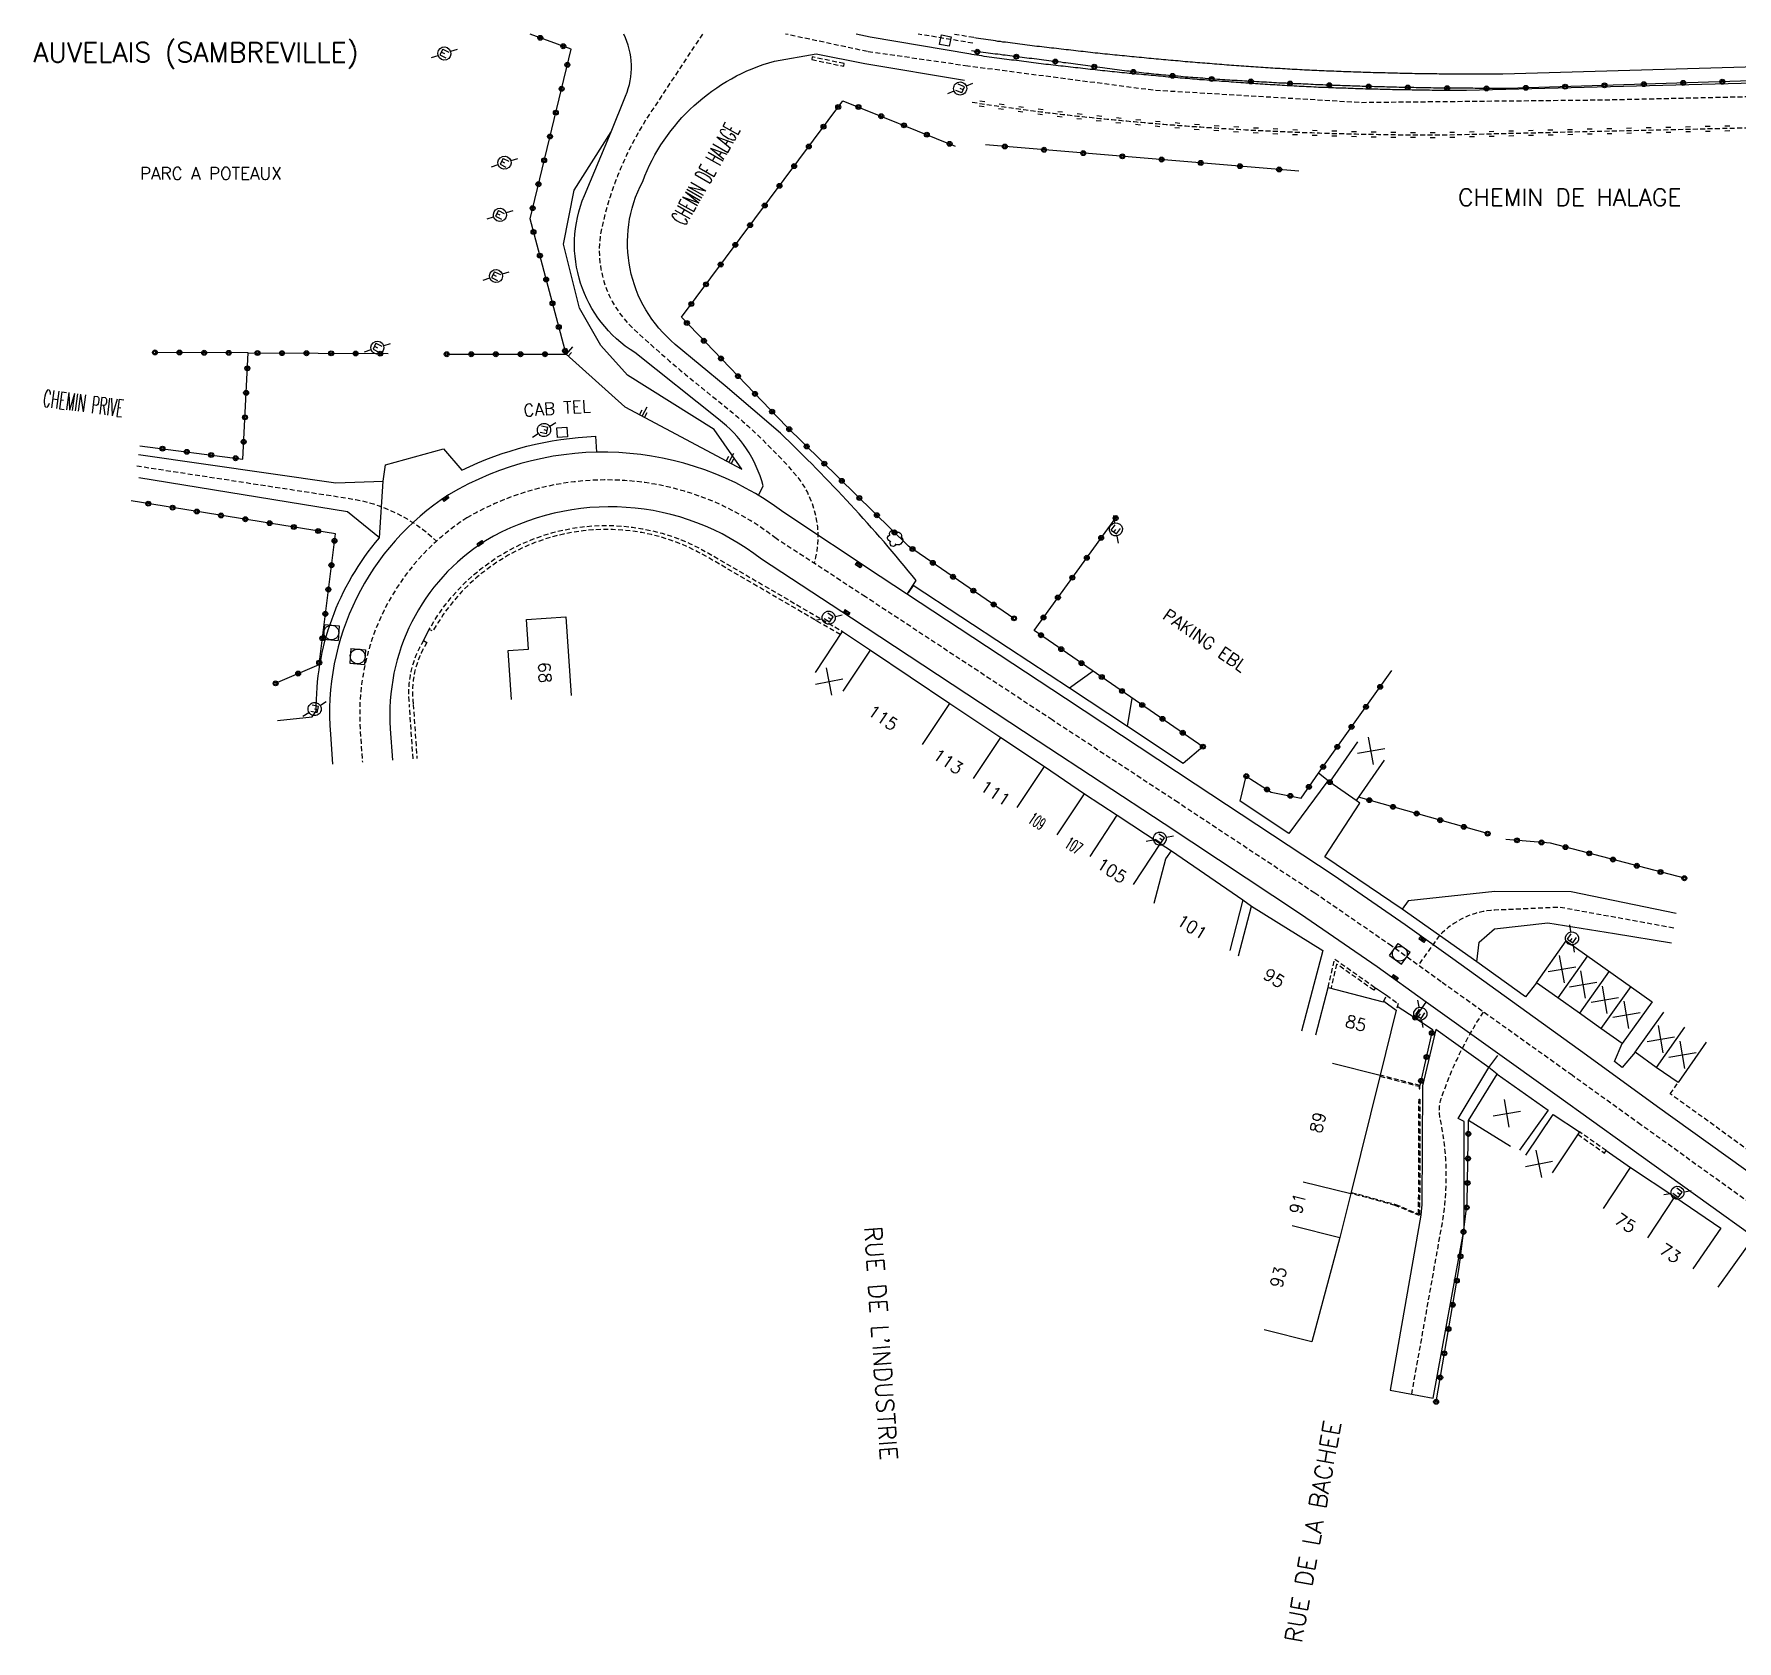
# Model space of a CAD drawing. Header units: millimetres. Extents: x 168000 to 169000, y 125999 to 127001.
# Drawn here: x 168005.5 to 168178.8, y 126836.5 to 127000 of the extents above; entities that cross this region are included whole.
import ezdxf
from ezdxf.enums import TextEntityAlignment as Align

# ---------------------------------------------------------------- set-up
doc = ezdxf.new("R2010")
doc.units = ezdxf.units.MM
doc.linetypes.add('DASHED', pattern=[0.75, 0.5, -0.25])
doc.layers.get('0').update_dxf_attribs({"linetype": 'CONTINUOUS'})
for name, color, linetype in [('W0001', 6, 'DASHED'), ('W0008', 7, 'CONTINUOUS'), ('W0100', 7, 'CONTINUOUS'), ('W0112', 1, 'DASHED'), ('W0211', 2, 'CONTINUOUS'), ('W0220', 5, 'DASHED'), ('W0300', 7, 'CONTINUOUS'), ('W0322', 7, 'CONTINUOUS'), ('W0334', 7, 'CONTINUOUS'), ('W0400', 7, 'CONTINUOUS'), ('W0420', 7, 'CONTINUOUS'), ('W0471', 7, 'CONTINUOUS'), ('W0511', 5, 'CONTINUOUS'), ('W0980', 7, 'CONTINUOUS'), ('W0984', 7, 'CONTINUOUS'), ('W0989', 7, 'CONTINUOUS'), ('W0991', 7, 'CONTINUOUS'), ('W1102', 7, 'CONTINUOUS')]:
    doc.layers.add(name, color=color, linetype=linetype)
doc.styles.get("Standard").update_dxf_attribs({"font": 'romans.shx', "width": 0.85})

# ---------------------------------------------------------------- blocks, each defined once
blk = doc.blocks.new('t991o')
at = {"color": 0, "linetype": 'Continuous'}
for p, q in [((-1, 1), (1, -1)), ((-1, -1), (1, 1))]:
    blk.add_line(p, q, dxfattribs=at)
blk = doc.blocks.new('t322o')
at = {"color": 0, "linetype": 'Continuous'}
for radius in [0.25, 0.15]:
    blk.add_circle((0, 0), radius, dxfattribs=at)
blk = doc.blocks.new('t211o')
at = {"color": 0, "linetype": 'Continuous'}
for p, q in [((-0.29, 0.5), (-0.29, 0)), ((0, 1), (0, 0)), ((0.29, 0.5), (0.29, 0))]:
    blk.add_line(p, q, dxfattribs=at)
blk = doc.blocks.new('T471')
for p, q in [((-0.333334, 0.333334), (-0.333334, -0.333334)), ((-0.333334, 0.333334), (0.333334, 0.333334)), ((-0.333334, 0), (0, 0)), ((0.500001, 0.500001), (1.000002, 1.000002)), ((-0.500001, -0.500001), (-1.000002, -1.000002)), ((-0.333334, -0.333334), (0.333334, -0.333334))]:
    blk.add_line(p, q)
blk.add_ellipse((0, 0), major_axis=(0.471405, 0.471405), ratio=1, start_param=5.4977871438, end_param=11.780972451)
blk = doc.blocks.new('t112o')
at = {"color": 0, "linetype": 'Continuous'}
for p, q in [((-0.5, 0.5), (0.5, 0.5)), ((-0.5, -0.5), (-0.5, 0.5)), ((0.5, 0.5), (0.5, -0.5)), ((0.5, -0.5), (-0.5, -0.5))]:
    blk.add_line(p, q, dxfattribs=at)
blk = doc.blocks.new('T420')
for p, q in [((0.75, 0.75), (-0.75, 0.75)), ((-0.75, 0.75), (-0.75, -0.75)), ((0.75, 0.75), (0.75, -0.75)), ((0.75, -0.75), (-0.75, -0.75))]:
    blk.add_line(p, q)
blk.add_ellipse((0, 0), major_axis=(-0.53, 0.53), ratio=1, start_param=3.926991, end_param=10.210176)
blk = doc.blocks.new('T300')
for p, q in [((-0.8, 0.51), (-0.86, 0.34)), ((-0.86, 0.34), (-0.86, 0.17)), ((-0.86, 0.17), (-0.74, 0.06)), ((-0.69, 0.63), (-0.8, 0.51)), ((-0.8, -0.06), (-0.74, 0.06)), ((-0.74, 0.06), (-0.69, 0.11)), ((-0.57, 0.69), (-0.69, 0.63)), ((-0.46, 0.69), (-0.57, 0.69)), ((-0.29, 0.63), (-0.46, 0.69)), ((-0.29, 0.63), (-0.17, 0.74)), ((-0.23, 0.57), (-0.29, 0.63)), ((-0.17, 0.74), (-0.06, 0.8)), ((-0.06, 0.8), (0.06, 0.8)), ((0.06, 0.8), (0.23, 0.74)), ((0.23, 0.74), (0.34, 0.63)), ((0.34, 0.63), (0.4, 0.51)), ((0.46, 0.46), (0.34, 0.46)), ((0.4, 0.51), (0.4, 0.46)), ((0.57, 0.4), (0.46, 0.46)), ((0.57, 0.4), (0.69, 0.29)), ((0.69, 0.29), (0.74, 0.17)), ((0.74, 0.06), (0.69, -0.17)), ((0.74, 0.17), (0.74, 0.06)), ((-0.8, -0.17), (-0.8, -0.06)), ((-0.8, -0.23), (-0.8, -0.17)), ((-0.74, -0.34), (-0.8, -0.23)), ((-0.69, -0.4), (-0.74, -0.34)), ((-0.51, -0.46), (-0.69, -0.4)), ((-0.4, -0.46), (-0.51, -0.46)), ((-0.4, -0.46), (-0.34, -0.46)), ((-0.34, -0.46), (-0.34, -0.4)), ((-0.34, -0.51), (-0.34, -0.46)), ((-0.29, -0.63), (-0.34, -0.51)), ((-0.17, -0.74), (-0.29, -0.63)), ((-0.06, -0.8), (-0.17, -0.74)), ((0.06, -0.8), (-0.06, -0.8)), ((0.17, -0.74), (0.06, -0.8)), ((0.23, -0.69), (0.17, -0.74)), ((0.29, -0.46), (0.23, -0.46)), ((0.29, -0.63), (0.23, -0.69)), ((0.46, -0.4), (0.29, -0.46)), ((0.34, -0.51), (0.29, -0.63)), ((0.34, -0.51), (0.34, -0.46)), ((0.57, -0.34), (0.46, -0.4)), ((0.63, -0.29), (0.57, -0.34)), ((0.69, -0.17), (0.63, -0.29))]:
    blk.add_line(p, q)
blk = doc.blocks.new('T400')
for p, q in [((-0.15, 0.3), (0.15, 0.3)), ((-0.15, -0.25), (-0.15, 0.3)), ((-0.15, 0.15), (0.15, 0.15)), ((-0.15, 0), (0.15, 0)), ((0.15, 0.3), (0.15, -0.25)), ((-0.15, -0.15), (0.15, -0.15)), ((-0.15, -0.25), (-0.15, -0.3)), ((-0.15, -0.3), (0.15, -0.3)), ((0.15, -0.3), (0.15, -0.25))]:
    blk.add_line(p, q)
blk = doc.blocks.new('t220o')
at = {"color": 0, "linetype": 'Continuous'}
for p, q in [((-0.25, 0.25), (0.25, 0.25)), ((-0.25, -0.25), (0.25, -0.25))]:
    blk.add_line(p, q, dxfattribs=at)

msp = doc.modelspace()

# ---------------------------------------------------------------- linework, layer by layer
at = {"layer": 'W0001', "flags": 128}
for points in [[(168073.55, 127000), (168068.22, 126991.93, 0.092647), (168063.3, 126980.27, 0.26593), (168066.53, 126970.02, 0.019965), (168075.1, 126962.71, -0.045717), (168082.83, 126955.41, -0.256148), (168084.91, 126946.16, -0.72045)], [(168015.99, 126956.07), (168037.63, 126952.76, -0.15323), (168046.49, 126948.42, 0.704654)], [(168172.38, 126909.05), (168160.75, 126911.16), (168154.16, 126910.87, 0.195763), (168148.55, 126908.29), (168146.37, 126905.27)], [(168145.72, 126861.63), (168148.8, 126878.85, 0.097673), (168148.61, 126889.7, -0.135034), (168148.73, 126891.71, -0.064537), (168153.02, 126900.51, -1.48657)]]:
    msp.add_lwpolyline(points, format="xyb", dxfattribs=at)
at = {"layer": 'W0001'}
msp.add_lwpolyline([(168100.55, 126996.74), (168090.33, 126998.22), (168081.99, 127000)], dxfattribs=at)
at = {"layer": 'W0001', "flags": 128}
msp.add_lwpolyline([(168294.6, 127000), (168255.11, 126995.61), (168213.88, 126994.36), (168164.9, 126993.27), (168140.56, 126993.02), (168119.51, 126994.27), (168100.55, 126996.74)], dxfattribs=at)
at = {"layer": 'W0001'}
msp.add_lwpolyline([(168183.18, 126878.9), (168169.02, 126889.04), (168162.04, 126894.07), (168148.7, 126903.59), (168143.68, 126907.22), (168135.85, 126912.61), (168121.94, 126921.81), (168109.14, 126930.22), (168090.13, 126942.75), (168081.05, 126948.68, 0.308249), (168049.59, 126950.78, 0.275811), (168038.74, 126929.04), (168038.95, 126925.92)], format="xyb", dxfattribs=at)
at = {"layer": 'W0008'}
for points in [[(168079.24, 126953.06), (168079.72, 126954.04, 0.171527), (168075.17, 126960.82), (168066.68, 126967.6, -0.369818), (168061.54, 126983.59), (168064.25, 126990.05), (168065.73, 126993.69, 0.215971), (168065.55, 127000)], [(168094.38, 126943.02), (168095.3, 126944.42, 0.031808), (168081.48, 126959.39), (168075.87, 126964.23), (168070.79, 126968.43, -0.354974), (168067.47, 126985.01, -0.238957), (168080.87, 126997.25), (168085.12, 126997.99), (168090.06, 126997), (168100.22, 126995.32)], [(168184.88, 126880.72), (168170.74, 126890.87), (168163.49, 126896.12), (168149.89, 126905.93), (168145.04, 126909.38), (168137.82, 126914.35), (168123.67, 126923.69), (168110.48, 126932.42), (168091.65, 126944.82), (168081.83, 126951.32, 0.304935), (168047.71, 126953.12, 0.27583), (168035.69, 126928.76), (168035.9, 126925.71)], [(168181.67, 126876.8), (168167.51, 126886.95), (168160.53, 126891.97), (168147.2, 126901.5), (168142.19, 126905.11), (168134.41, 126910.47), (168120.52, 126919.65), (168107.72, 126928.07), (168088.72, 126940.59), (168079.55, 126946.58, 0.308984), (168051.46, 126948.44, 0.27534), (168041.79, 126929.33), (168042.01, 126926.13)]]:
    msp.add_lwpolyline(points, format="xyb", dxfattribs=at)
for points in [[(168100.87, 126997.94), (168090.61, 126999.69), (168089.18, 127000)], [(168016.18, 126957.24), (168036.25, 126954.34), (168041.06, 126954.5)], [(168040.69, 126948.74), (168037.44, 126951.4), (168016.22, 126954.84)], [(168172.62, 126910.53), (168161.94, 126912.72), (168154.19, 126912.77), (168145.36, 126911.81), (168144.76, 126910.97)], [(168152.34, 126905.61), (168152.57, 126907.61), (168154.13, 126908.96), (168159.57, 126909.59), (168166.34, 126908.5), (168172.15, 126907.56)]]:
    msp.add_lwpolyline(points, dxfattribs=at)
at = {"layer": 'W0008', "flags": 128}
msp.add_lwpolyline([(168184.56, 126995.12), (168151.3, 126994.25), (168151.05, 126994.25), (168150.8, 126994.25), (168150.55, 126994.25), (168150.3, 126994.25), (168150.05, 126994.25), (168149.8, 126994.25), (168149.54, 126994.26), (168149.29, 126994.26), (168149.04, 126994.26), (168148.79, 126994.26), (168148.54, 126994.26), (168148.29, 126994.27), (168148.04, 126994.27), (168147.79, 126994.27), (168147.54, 126994.28), (168147.29, 126994.28), (168147.03, 126994.28), (168146.78, 126994.29), (168146.53, 126994.29), (168146.28, 126994.29), (168146.03, 126994.3), (168145.78, 126994.3), (168145.53, 126994.31), (168145.28, 126994.31), (168145.03, 126994.31), (168144.78, 126994.32), (168144.52, 126994.32), (168144.27, 126994.33), (168144.02, 126994.33), (168143.77, 126994.34), (168143.52, 126994.35), (168143.27, 126994.35), (168143.02, 126994.36), (168142.77, 126994.36), (168142.52, 126994.37), (168142.27, 126994.38), (168142.02, 126994.38), (168141.76, 126994.39), (168141.51, 126994.4), (168141.26, 126994.4), (168141.01, 126994.41), (168140.76, 126994.42), (168140.51, 126994.43), (168140.26, 126994.43), (168140.01, 126994.44), (168139.76, 126994.45), (168139.51, 126994.46), (168139.26, 126994.47), (168139, 126994.48), (168138.75, 126994.49), (168138.5, 126994.49), (168138.25, 126994.5), (168138, 126994.51), (168137.75, 126994.52), (168137.5, 126994.53), (168137.25, 126994.54), (168137, 126994.55), (168136.75, 126994.56), (168136.5, 126994.57), (168136.25, 126994.58), (168136, 126994.59), (168135.75, 126994.6), (168135.5, 126994.62), (168135.26, 126994.63), (168135.01, 126994.64), (168134.76, 126994.65), (168134.51, 126994.66), (168134.27, 126994.68), (168134.02, 126994.69), (168133.77, 126994.7), (168133.53, 126994.72), (168133.28, 126994.73), (168133.03, 126994.74), (168132.78, 126994.76), (168132.54, 126994.77), (168132.29, 126994.79), (168132.04, 126994.8), (168131.8, 126994.82), (168131.55, 126994.83), (168131.3, 126994.85), (168131.06, 126994.86), (168130.81, 126994.88), (168130.56, 126994.89), (168130.31, 126994.91), (168130.07, 126994.93), (168129.82, 126994.94), (168129.57, 126994.96), (168129.33, 126994.98), (168129.08, 126994.99), (168128.83, 126995.01), (168128.59, 126995.03), (168128.34, 126995.05), (168128.09, 126995.06), (168127.85, 126995.08), (168127.6, 126995.1), (168127.35, 126995.12), (168127.1, 126995.14), (168126.86, 126995.16), (168126.61, 126995.17), (168126.36, 126995.19), (168126.12, 126995.21), (168125.87, 126995.23), (168125.62, 126995.25), (168125.38, 126995.27), (168125.13, 126995.29), (168124.88, 126995.31), (168124.63, 126995.33), (168124.39, 126995.35), (168124.14, 126995.36), (168123.89, 126995.38), (168123.64, 126995.4), (168123.4, 126995.42), (168123.15, 126995.45), (168122.9, 126995.47), (168122.66, 126995.49), (168122.41, 126995.51), (168122.16, 126995.53), (168121.91, 126995.55), (168121.67, 126995.57), (168121.42, 126995.59), (168121.17, 126995.61), (168120.93, 126995.63), (168120.68, 126995.66), (168120.43, 126995.68), (168120.18, 126995.7), (168119.94, 126995.72), (168119.69, 126995.74), (168119.44, 126995.77), (168119.2, 126995.79), (168118.95, 126995.81), (168118.7, 126995.84), (168118.46, 126995.86), (168118.21, 126995.88), (168117.96, 126995.91), (168117.71, 126995.93), (168117.47, 126995.95), (168117.22, 126995.98), (168116.97, 126996), (168116.73, 126996.02), (168116.48, 126996.05), (168116.23, 126996.07), (168115.99, 126996.1), (168115.74, 126996.12), (168115.49, 126996.15), (168115.25, 126996.17), (168115, 126996.2), (168114.75, 126996.22), (168114.51, 126996.25), (168114.26, 126996.27), (168114.01, 126996.3), (168113.76, 126996.33), (168113.51, 126996.35), (168113.26, 126996.38), (168113.01, 126996.41), (168112.76, 126996.43), (168112.51, 126996.46), (168112.26, 126996.49), (168112.01, 126996.52), (168111.76, 126996.55), (168111.51, 126996.57), (168111.26, 126996.6), (168111.01, 126996.63), (168110.75, 126996.66), (168110.5, 126996.69), (168110.25, 126996.72), (168110, 126996.74), (168109.75, 126996.77), (168109.5, 126996.8), (168109.25, 126996.83), (168109, 126996.86), (168108.75, 126996.89), (168108.5, 126996.92), (168108.25, 126996.95), (168108, 126996.98), (168107.75, 126997.01), (168107.5, 126997.04), (168107.25, 126997.08), (168107, 126997.11), (168106.76, 126997.14), (168106.51, 126997.17), (168106.26, 126997.2), (168106.01, 126997.23), (168105.76, 126997.26), (168105.51, 126997.3), (168105.26, 126997.33), (168105.01, 126997.36), (168104.76, 126997.39), (168104.51, 126997.42), (168104.26, 126997.46), (168104.01, 126997.49), (168103.76, 126997.52), (168103.5, 126997.56), (168103.25, 126997.59), (168102.99, 126997.63), (168102.74, 126997.66), (168102.48, 126997.7), (168102.23, 126997.73), (168101.97, 126997.77), (168101.72, 126997.81), (168101.46, 126997.84), (168101.21, 126997.88), (168100.96, 126997.92), (168100.83, 126997.94)], dxfattribs=at)
at = {"layer": 'W0008'}
msp.add_lwpolyline([(168147.91, 126861.23), (168151.06, 126878.46), (168151.07, 126889.36), (168150.44, 126889.69), (168153.56, 126894.87), (168148.16, 126898.73), (168146.8, 126893.01), (168146.75, 126880.93), (168146.65, 126879.85), (168143.52, 126862.03)], close=True, dxfattribs=at)
at = {"layer": 'W0100'}
for points in [[(168054.11, 126932.29), (168053.77, 126937.28), (168055.85, 126937.42), (168055.64, 126940.45), (168059.65, 126940.72), (168060.2, 126932.71)], [(168085.06, 126935.05), (168087.8, 126939.23), (168090.66, 126937.31), (168098.73, 126931.89), (168103.9, 126928.42), (168108.34, 126925.47), (168112.44, 126922.69), (168115.74, 126920.52), (168120.13, 126917.65), (168117.39, 126913.47)], [(168142.93, 126926.14), (168140.08, 126922.04), (168137.39, 126923.9), (168140.24, 126928.01)], [(168119.51, 126911.57), (168120.7, 126916.09), (168121.26, 126916.91), (168128.55, 126911.93), (168127.2, 126906.78)], [(168128.09, 126906.22), (168129.42, 126911.29), (168136.67, 126906.76), (168134.52, 126898.55)], [(168135.95, 126898.18), (168137.22, 126903.01), (168142.82, 126901.54), (168142.88, 126901.6), (168144.15, 126900.7), (168142.51, 126894.1), (168139.54, 126882.03), (168138.4, 126877.57), (168135.57, 126866.97), (168130.72, 126868.17)], [(168175.68, 126897.43), (168172.83, 126893.33), (168170.6, 126894.88), (168168.46, 126896.41), (168171.37, 126900.48)], [(168155.76, 126886.84), (168151.5, 126889.47), (168154.42, 126894.19), (168159.59, 126890.52), (168156.7, 126886.44)], [(168157.34, 126885.95), (168160.12, 126890.1), (168162.78, 126888.32), (168160, 126884.16)], [(168165.22, 126880.53), (168167.99, 126884.7), (168172.5, 126881.7), (168177.16, 126878.51), (168174.33, 126874.38)], [(168176.89, 126872.53), (168179.81, 126876.59), (168186.95, 126871.44), (168184.03, 126867.39)]]:
    msp.add_lwpolyline(points, dxfattribs=at)
msp.add_lwpolyline([(168167.14, 126897.29), (168164.97, 126898.84), (168162.78, 126900.4), (168160.57, 126901.96), (168158.41, 126903.49), (168161.45, 126907.76), (168170.17, 126901.56)], close=True, dxfattribs=at)
at = {"layer": 'W0112'}
for points in [[(168101.06, 126999.07), (168095.5, 127000)], [(168101.16, 126999.64), (168099, 127000)], [(168137.22, 126903.01), (168137.88, 126905.89), (168142.04, 126902.97), (168141.87, 126902.72), (168138.07, 126905.39), (168137.51, 126902.94)], [(168142.88, 126901.6), (168143.15, 126902.21), (168144.33, 126901.38), (168144.15, 126900.7)], [(168142.49, 126893.99), (168146.46, 126892.95), (168146.46, 126892.69), (168146.56, 126892.69), (168146.56, 126893.03), (168142.51, 126894.09)], [(168182.55, 126884.56), (168172.02, 126892.19), (168172.83, 126893.33)], [(168139.57, 126882.16), (168144.08, 126880.94), (168146.42, 126879.95), (168146.46, 126891.63), (168146.56, 126891.63), (168146.52, 126879.8), (168144.04, 126880.84), (168139.54, 126882.06)], [(168162.62, 126888.07), (168165.35, 126886.16), (168165.52, 126886.41), (168162.78, 126888.32)]]:
    msp.add_lwpolyline(points, dxfattribs=at)
msp.add_lwpolyline([(168087.92, 126996.72), (168087.96, 126996.99), (168084.73, 126997.68), (168084.68, 126997.41)], close=True, dxfattribs=at)
at = {"layer": 'W0112', "flags": 128}
msp.add_lwpolyline([(168087.58, 126938.9), (168073.95, 126946.85, 0.420007), (168046.11, 126939.24), (168045.76, 126939.44, -0.420007), (168074.15, 126947.2), (168087.8, 126939.23)], format="xyb", dxfattribs=at)
at = {"layer": 'W0112'}
msp.add_lwpolyline([(168044.11, 126926.27), (168043.73, 126931.76, -0.175781), (168045.18, 126938.3), (168045.52, 126938.09, 0.175781), (168044.12, 126931.81), (168044.5, 126926.3)], format="xyb", dxfattribs=at)
at = {"layer": 'W0211'}
for points in [[(168077.55, 126955.75), (168074.76, 126959.78), (168065.92, 126965.31), (168063.22, 126968.3), (168061.05, 126972.1), (168059.43, 126978.61), (168060.5, 126984.12), (168064.25, 126990.05)], [(168059.67, 126967.43), (168065.67, 126962.09), (168077.55, 126955.75)]]:
    msp.add_lwpolyline(points, dxfattribs=at)
at = {"layer": 'W0220', "flags": 128}
msp.add_lwpolyline([(168101, 126993.06), (168101.25, 126993.03), (168101.5, 126992.99), (168101.75, 126992.95), (168102, 126992.91), (168102.25, 126992.88), (168102.5, 126992.84), (168102.74, 126992.8), (168102.99, 126992.77), (168103.24, 126992.73), (168103.49, 126992.7), (168103.74, 126992.66), (168103.99, 126992.63), (168104.24, 126992.59), (168104.49, 126992.56), (168104.74, 126992.52), (168104.98, 126992.49), (168105.23, 126992.45), (168105.48, 126992.42), (168105.73, 126992.39), (168105.98, 126992.35), (168106.23, 126992.32), (168106.48, 126992.29), (168106.73, 126992.25), (168106.98, 126992.22), (168107.23, 126992.19), (168107.48, 126992.16), (168107.73, 126992.13), (168107.98, 126992.1), (168108.23, 126992.07), (168108.47, 126992.03), (168108.72, 126992), (168108.97, 126991.97), (168109.22, 126991.94), (168109.47, 126991.91), (168109.72, 126991.89), (168109.97, 126991.86), (168110.22, 126991.83), (168110.47, 126991.8), (168110.72, 126991.77), (168110.97, 126991.74), (168111.22, 126991.71), (168111.47, 126991.69), (168111.72, 126991.66), (168111.97, 126991.63), (168112.22, 126991.6), (168112.47, 126991.58), (168112.72, 126991.55), (168112.97, 126991.53), (168113.22, 126991.5), (168113.47, 126991.47), (168113.72, 126991.45), (168113.97, 126991.42), (168114.22, 126991.4), (168114.47, 126991.37), (168114.73, 126991.35), (168114.98, 126991.32), (168115.23, 126991.3), (168115.48, 126991.27), (168115.73, 126991.25), (168115.98, 126991.23), (168116.23, 126991.2), (168116.48, 126991.18), (168116.73, 126991.16), (168116.98, 126991.13), (168117.23, 126991.11), (168117.48, 126991.09), (168117.74, 126991.06), (168117.99, 126991.04), (168118.24, 126991.02), (168118.49, 126991), (168118.74, 126990.98), (168118.99, 126990.95), (168119.24, 126990.93), (168119.49, 126990.91), (168119.74, 126990.89), (168119.99, 126990.87), (168120.25, 126990.85), (168120.5, 126990.83), (168120.75, 126990.81), (168121, 126990.79), (168121.25, 126990.77), (168121.5, 126990.75), (168121.75, 126990.73), (168122, 126990.71), (168122.26, 126990.69), (168122.51, 126990.67), (168122.76, 126990.65), (168123.01, 126990.64), (168123.26, 126990.62), (168123.51, 126990.6), (168123.76, 126990.58), (168124.01, 126990.56), (168124.27, 126990.55), (168124.52, 126990.53), (168124.77, 126990.51), (168125.02, 126990.5), (168125.27, 126990.48), (168125.52, 126990.46), (168125.77, 126990.45), (168126.03, 126990.43), (168126.28, 126990.41), (168126.53, 126990.4), (168126.78, 126990.38), (168127.03, 126990.37), (168127.28, 126990.35), (168127.53, 126990.34), (168127.79, 126990.32), (168128.04, 126990.31), (168128.29, 126990.3), (168128.54, 126990.28), (168128.79, 126990.27), (168129.04, 126990.25), (168129.3, 126990.24), (168129.55, 126990.23), (168129.8, 126990.22), (168130.05, 126990.2), (168130.3, 126990.19), (168130.55, 126990.18), (168130.8, 126990.17), (168131.05, 126990.15), (168131.3, 126990.14), (168131.55, 126990.13), (168131.8, 126990.12), (168132.05, 126990.11), (168132.31, 126990.1), (168132.56, 126990.09), (168132.81, 126990.08), (168133.06, 126990.06), (168133.31, 126990.05), (168133.56, 126990.04), (168133.81, 126990.03), (168134.06, 126990.02), (168134.31, 126990.01), (168134.56, 126990), (168134.81, 126990), (168135.07, 126989.99), (168135.32, 126989.98), (168135.57, 126989.97), (168135.82, 126989.96), (168136.07, 126989.95), (168136.32, 126989.94), (168136.57, 126989.93), (168136.82, 126989.93), (168137.07, 126989.92), (168137.32, 126989.91), (168137.57, 126989.9), (168137.83, 126989.9), (168138.08, 126989.89), (168138.33, 126989.88), (168138.58, 126989.87), (168138.83, 126989.87), (168139.08, 126989.86), (168139.33, 126989.86), (168139.58, 126989.85), (168139.83, 126989.84), (168140.08, 126989.84), (168140.34, 126989.83), (168140.59, 126989.83), (168140.84, 126989.82), (168141.09, 126989.82), (168141.34, 126989.81), (168141.59, 126989.81), (168141.84, 126989.8), (168142.09, 126989.8), (168142.34, 126989.79), (168142.59, 126989.79), (168142.85, 126989.78), (168143.1, 126989.78), (168143.35, 126989.78), (168143.6, 126989.77), (168143.85, 126989.77), (168144.1, 126989.77), (168144.35, 126989.76), (168144.6, 126989.76), (168144.85, 126989.76), (168145.11, 126989.76), (168145.36, 126989.75), (168145.61, 126989.75), (168145.86, 126989.75), (168146.11, 126989.75), (168146.36, 126989.75), (168146.61, 126989.74), (168146.86, 126989.74), (168147.11, 126989.74), (168147.37, 126989.74), (168147.62, 126989.74), (168147.87, 126989.74), (168148.12, 126989.74), (168148.37, 126989.74), (168148.62, 126989.74), (168196.05, 126990.85), (168280.65, 126993.02), (168312.05, 126993.81)], dxfattribs=at)
at = {"layer": 'W0322'}
for points in [[(168047.53, 126967.43), (168059.67, 126967.43), (168056.01, 126981.21), (168060.19, 126998.46), (168056.02, 127000)], [(168105.25, 126940.56), (168094.51, 126947.9), (168082.1, 126960.07), (168071.41, 126971.19), (168087.84, 126993.22), (168099.27, 126988.6)], [(168016.32, 126958.11), (168026.79, 126956.76), (168027.33, 126967.56), (168041.57, 126967.49)], [(168027.33, 126967.56), (168017.85, 126967.61)], [(168030.12, 126933.95), (168034.54, 126935.86), (168036.2, 126949.17), (168015.41, 126952.5)], [(168124.47, 126927.5), (168107.29, 126939.33), (168115.77, 126951.01)], [(168128.89, 126924.51), (168131.41, 126922.89), (168134.48, 126922.28), (168136.24, 126924.82), (168143.71, 126935.27)], [(168137.39, 126923.9), (168136.24, 126924.82)], [(168153.44, 126918.66), (168140.31, 126922.37)], [(168173.46, 126914.12), (168159.84, 126917.68), (168155.28, 126918.07)], [(168146.08, 126899.93), (168147.85, 126898.74), (168146.56, 126893.03)], [(168148.2, 126860.86), (168150.54, 126874.52), (168151.37, 126881.09), (168151.5, 126889.47)]]:
    msp.add_lwpolyline(points, dxfattribs=at)
at = {"layer": 'W0322', "flags": 128}
for points in [[(168184.56, 126995.38), (168155.43, 126994.47), (168155.18, 126994.47), (168154.93, 126994.47), (168154.68, 126994.47), (168154.43, 126994.47), (168154.18, 126994.47), (168153.93, 126994.47), (168153.68, 126994.47), (168153.43, 126994.47), (168153.18, 126994.47), (168152.93, 126994.47), (168152.68, 126994.47), (168152.43, 126994.47), (168152.18, 126994.47), (168151.93, 126994.48), (168151.68, 126994.48), (168151.43, 126994.48), (168151.18, 126994.48), (168150.93, 126994.48), (168150.68, 126994.48), (168150.43, 126994.49), (168150.18, 126994.49), (168149.93, 126994.49), (168149.68, 126994.49), (168149.43, 126994.5), (168149.18, 126994.5), (168148.93, 126994.5), (168148.68, 126994.5), (168148.43, 126994.51), (168148.18, 126994.51), (168147.93, 126994.51), (168147.68, 126994.52), (168147.43, 126994.52), (168147.18, 126994.53), (168146.93, 126994.53), (168146.68, 126994.53), (168146.43, 126994.54), (168146.18, 126994.54), (168145.93, 126994.55), (168145.68, 126994.55), (168145.43, 126994.56), (168145.18, 126994.56), (168144.93, 126994.57), (168144.68, 126994.57), (168144.43, 126994.58), (168144.18, 126994.59), (168143.94, 126994.59), (168143.69, 126994.6), (168143.44, 126994.6), (168143.19, 126994.61), (168142.94, 126994.62), (168142.69, 126994.62), (168142.44, 126994.63), (168142.19, 126994.64), (168141.94, 126994.64), (168141.69, 126994.65), (168141.44, 126994.66), (168141.19, 126994.66), (168140.94, 126994.67), (168140.69, 126994.68), (168140.44, 126994.69), (168140.19, 126994.7), (168139.94, 126994.7), (168139.69, 126994.71), (168139.44, 126994.72), (168139.19, 126994.73), (168138.94, 126994.74), (168138.69, 126994.75), (168138.44, 126994.76), (168138.19, 126994.76), (168137.94, 126994.77), (168137.69, 126994.78), (168137.44, 126994.79), (168137.19, 126994.8), (168136.94, 126994.81), (168136.69, 126994.82), (168136.44, 126994.83), (168136.19, 126994.84), (168135.94, 126994.85), (168135.69, 126994.86), (168135.44, 126994.87), (168135.19, 126994.89), (168134.94, 126994.9), (168134.69, 126994.91), (168134.44, 126994.92), (168134.2, 126994.93), (168133.95, 126994.94), (168133.7, 126994.95), (168133.45, 126994.96), (168133.2, 126994.98), (168132.95, 126994.99), (168132.7, 126995), (168132.45, 126995.01), (168132.2, 126995.02), (168131.95, 126995.04), (168131.7, 126995.05), (168131.45, 126995.06), (168131.2, 126995.08), (168130.95, 126995.09), (168130.7, 126995.1), (168130.45, 126995.12), (168130.2, 126995.13), (168129.95, 126995.14), (168129.7, 126995.16), (168129.45, 126995.17), (168129.2, 126995.19), (168128.95, 126995.2), (168128.7, 126995.21), (168128.45, 126995.23), (168128.2, 126995.24), (168127.95, 126995.26), (168127.7, 126995.28), (168127.45, 126995.29), (168127.2, 126995.31), (168126.95, 126995.32), (168126.7, 126995.34), (168126.45, 126995.36), (168126.2, 126995.37), (168125.95, 126995.39), (168125.7, 126995.41), (168125.45, 126995.43), (168125.2, 126995.44), (168124.95, 126995.46), (168124.7, 126995.48), (168124.46, 126995.5), (168124.21, 126995.52), (168123.96, 126995.54), (168123.71, 126995.55), (168123.46, 126995.57), (168123.21, 126995.59), (168122.96, 126995.61), (168122.71, 126995.63), (168122.46, 126995.65), (168122.21, 126995.68), (168121.96, 126995.7), (168121.71, 126995.72), (168121.46, 126995.74), (168121.21, 126995.76), (168120.96, 126995.78), (168120.71, 126995.81), (168120.47, 126995.83), (168120.22, 126995.85), (168119.97, 126995.88), (168119.72, 126995.9), (168119.47, 126995.92), (168119.22, 126995.95), (168118.97, 126995.98), (168118.72, 126996), (168118.47, 126996.03), (168118.22, 126996.06), (168117.97, 126996.09), (168117.73, 126996.12), (168117.48, 126996.15), (168117.23, 126996.18), (168116.98, 126996.21), (168116.73, 126996.24), (168116.48, 126996.27), (168116.23, 126996.3), (168115.98, 126996.34), (168115.74, 126996.37), (168115.49, 126996.4), (168115.24, 126996.43), (168114.99, 126996.47), (168114.74, 126996.5), (168114.49, 126996.53), (168114.25, 126996.57), (168114, 126996.6), (168113.75, 126996.64), (168113.5, 126996.67), (168113.25, 126996.7), (168113.01, 126996.74), (168112.76, 126996.77), (168112.51, 126996.8), (168112.26, 126996.84), (168112.01, 126996.87), (168111.76, 126996.9), (168111.52, 126996.94), (168111.27, 126996.97), (168111.02, 126997), (168110.77, 126997.03), (168110.52, 126997.06), (168110.28, 126997.09), (168110.03, 126997.13), (168109.78, 126997.16), (168109.53, 126997.19), (168109.29, 126997.22), (168109.04, 126997.25), (168108.79, 126997.28), (168108.55, 126997.31), (168108.3, 126997.34), (168108.05, 126997.37), (168107.8, 126997.41), (168107.56, 126997.44), (168107.31, 126997.47), (168107.06, 126997.5), (168106.81, 126997.53), (168106.57, 126997.56), (168106.32, 126997.59), (168106.07, 126997.62), (168105.83, 126997.66), (168105.58, 126997.69), (168105.33, 126997.72), (168105.08, 126997.75), (168104.84, 126997.78), (168104.59, 126997.81), (168104.34, 126997.84), (168104.1, 126997.87), (168103.85, 126997.91), (168103.6, 126997.94), (168103.35, 126997.97), (168103.11, 126998), (168102.86, 126998.03), (168102.61, 126998.06), (168102.37, 126998.09), (168102.12, 126998.12), (168101.87, 126998.16), (168101.62, 126998.19), (168101.38, 126998.22), (168101.13, 126998.25), (168100.91, 126998.28)], [(168134.22, 126986.06), (168102.34, 126988.72)]]:
    msp.add_lwpolyline(points, dxfattribs=at)
at = {"layer": 'W0334'}
msp.add_lwpolyline([(168030.3, 126930.18), (168033.84, 126930.53), (168034.26, 126931.1, -0.182936), (168040.69, 126948.74), (168041.06, 126954.5), (168041.3, 126956.18), (168047.22, 126957.79), (168049.08, 126955.64, -0.102933), (168062.66, 126959.08), (168062.77, 126957.46)], format="xyb", dxfattribs=at)
for points in [[(168124.47, 126927.5), (168122.47, 126925.8), (168116.8, 126929.55), (168110.89, 126933.44), (168104.69, 126937.53), (168094.99, 126943.91), (168094.47, 126943.15)], [(168045.18, 126938.3), (168045.76, 126939.44)], [(168113.31, 126935.18), (168110.89, 126933.44)], [(168116.8, 126929.55), (168117.29, 126932.45)], [(168137.08, 126923.89), (168133.21, 126918.68), (168128.26, 126921.96), (168128.89, 126924.51)], [(168158.41, 126903.49), (168157.3, 126902.04), (168152.34, 126905.61), (168144.76, 126910.97), (168136.87, 126916.28), (168140.43, 126921.75), (168140.08, 126922.04)], [(168120.13, 126917.65), (168121.26, 126916.91)], [(168128.55, 126911.93), (168129.42, 126911.29)], [(168142.04, 126902.97), (168143.15, 126902.21)], [(168144.25, 126901.1), (168146.08, 126899.93), (168147.19, 126901.51)], [(168154.42, 126894.19), (168153.56, 126894.87), (168154.47, 126896.08)], [(168168.46, 126896.41), (168167.12, 126894.87), (168166.34, 126895.49), (168167.14, 126897.29)], [(168165.52, 126886.41), (168167.99, 126884.7)]]:
    msp.add_lwpolyline(points, dxfattribs=at)
at = {"layer": 'W0511', "flags": 128}
msp.add_lwpolyline([(168184.36, 126996.77), (168155, 126995.91), (168154.75, 126995.91), (168154.5, 126995.91), (168154.25, 126995.91), (168154, 126995.91), (168153.75, 126995.91), (168153.5, 126995.91), (168153.25, 126995.91), (168153, 126995.91), (168152.75, 126995.91), (168152.5, 126995.91), (168152.25, 126995.91), (168152, 126995.91), (168151.75, 126995.91), (168151.5, 126995.91), (168151.26, 126995.91), (168151.01, 126995.91), (168150.76, 126995.91), (168150.51, 126995.92), (168150.26, 126995.92), (168150.01, 126995.92), (168149.76, 126995.92), (168149.51, 126995.92), (168149.26, 126995.93), (168149.01, 126995.93), (168148.76, 126995.93), (168148.51, 126995.93), (168148.26, 126995.94), (168148.01, 126995.94), (168147.76, 126995.94), (168147.52, 126995.95), (168147.27, 126995.95), (168147.02, 126995.96), (168146.77, 126995.96), (168146.52, 126995.96), (168146.27, 126995.97), (168146.02, 126995.97), (168145.77, 126995.98), (168145.52, 126995.98), (168145.27, 126995.99), (168145.02, 126995.99), (168144.77, 126996), (168144.52, 126996), (168144.28, 126996.01), (168144.03, 126996.01), (168143.78, 126996.02), (168143.53, 126996.03), (168143.28, 126996.03), (168143.03, 126996.04), (168142.78, 126996.05), (168142.53, 126996.05), (168142.28, 126996.06), (168142.03, 126996.07), (168141.78, 126996.07), (168141.53, 126996.08), (168141.28, 126996.09), (168141.04, 126996.1), (168140.79, 126996.1), (168140.54, 126996.11), (168140.29, 126996.12), (168140.04, 126996.13), (168139.79, 126996.14), (168139.54, 126996.15), (168139.29, 126996.16), (168139.04, 126996.16), (168138.79, 126996.17), (168138.54, 126996.18), (168138.29, 126996.19), (168138.05, 126996.2), (168137.8, 126996.21), (168137.55, 126996.22), (168137.3, 126996.23), (168137.05, 126996.24), (168136.8, 126996.25), (168136.55, 126996.26), (168136.3, 126996.27), (168136.05, 126996.29), (168135.8, 126996.3), (168135.56, 126996.31), (168135.31, 126996.32), (168135.06, 126996.33), (168134.81, 126996.34), (168134.56, 126996.36), (168134.32, 126996.37), (168134.07, 126996.38), (168133.82, 126996.39), (168133.57, 126996.41), (168133.32, 126996.42), (168133.08, 126996.44), (168132.83, 126996.45), (168132.58, 126996.46), (168132.33, 126996.48), (168132.09, 126996.49), (168131.84, 126996.51), (168131.59, 126996.52), (168131.34, 126996.54), (168131.1, 126996.55), (168130.85, 126996.57), (168130.6, 126996.59), (168130.35, 126996.6), (168130.11, 126996.62), (168129.86, 126996.64), (168129.61, 126996.65), (168129.36, 126996.67), (168129.12, 126996.69), (168128.87, 126996.7), (168128.62, 126996.72), (168128.37, 126996.74), (168128.13, 126996.76), (168127.88, 126996.78), (168127.63, 126996.79), (168127.38, 126996.81), (168127.14, 126996.83), (168126.89, 126996.85), (168126.64, 126996.87), (168126.39, 126996.89), (168126.15, 126996.91), (168125.9, 126996.93), (168125.65, 126996.95), (168125.4, 126996.97), (168125.16, 126996.99), (168124.91, 126997.01), (168124.66, 126997.03), (168124.42, 126997.05), (168124.17, 126997.07), (168123.92, 126997.09), (168123.67, 126997.11), (168123.43, 126997.13), (168123.18, 126997.15), (168122.93, 126997.17), (168122.68, 126997.19), (168122.44, 126997.21), (168122.19, 126997.23), (168121.94, 126997.26), (168121.7, 126997.28), (168121.45, 126997.3), (168121.2, 126997.32), (168120.95, 126997.34), (168120.71, 126997.37), (168120.46, 126997.39), (168120.21, 126997.41), (168119.96, 126997.43), (168119.71, 126997.46), (168119.47, 126997.48), (168119.22, 126997.5), (168118.97, 126997.52), (168118.72, 126997.55), (168118.48, 126997.57), (168118.23, 126997.6), (168117.98, 126997.62), (168117.73, 126997.64), (168117.48, 126997.67), (168117.24, 126997.69), (168116.99, 126997.72), (168116.74, 126997.74), (168116.49, 126997.77), (168116.25, 126997.79), (168116, 126997.82), (168115.75, 126997.84), (168115.5, 126997.87), (168115.26, 126997.89), (168115.01, 126997.92), (168114.76, 126997.94), (168114.51, 126997.97), (168114.27, 126998), (168114.02, 126998.02), (168113.77, 126998.05), (168113.52, 126998.07), (168113.28, 126998.1), (168113.03, 126998.13), (168112.78, 126998.15), (168112.53, 126998.18), (168112.29, 126998.21), (168112.04, 126998.24), (168111.79, 126998.26), (168111.54, 126998.29), (168111.3, 126998.32), (168111.05, 126998.35), (168110.8, 126998.38), (168110.56, 126998.4), (168110.31, 126998.43), (168110.06, 126998.46), (168109.81, 126998.49), (168109.57, 126998.52), (168109.32, 126998.55), (168109.07, 126998.58), (168108.83, 126998.61), (168108.58, 126998.64), (168108.33, 126998.67), (168108.08, 126998.69), (168107.84, 126998.72), (168107.59, 126998.75), (168107.34, 126998.78), (168107.1, 126998.81), (168106.85, 126998.84), (168106.6, 126998.88), (168106.35, 126998.91), (168106.11, 126998.94), (168105.86, 126998.97), (168105.61, 126999), (168105.36, 126999.03), (168105.11, 126999.06), (168104.86, 126999.1), (168104.62, 126999.13), (168104.37, 126999.16), (168104.12, 126999.19), (168103.87, 126999.23), (168103.62, 126999.26), (168103.38, 126999.3), (168103.13, 126999.33), (168102.88, 126999.37), (168102.63, 126999.4), (168102.38, 126999.44), (168102.14, 126999.47), (168101.89, 126999.51), (168101.64, 126999.55), (168101.39, 126999.58), (168101.22, 126999.61)], dxfattribs=at)
at = {"layer": 'W1102'}
for p, q in [((168087.87, 126933.16), (168090.66, 126937.31)), ((168095.94, 126927.74), (168098.73, 126931.89)), ((168101.12, 126924.26), (168103.9, 126928.42)), ((168105.57, 126921.3), (168108.34, 126925.47)), ((168109.63, 126918.55), (168112.44, 126922.69)), ((168113, 126916.34), (168115.74, 126920.52)), ((168163.6, 126906.23), (168160.57, 126901.96)), ((168165.8, 126904.67), (168162.78, 126900.4)), ((168168.02, 126903.09), (168164.97, 126898.84)), ((168173.46, 126898.98), (168170.6, 126894.88)), ((168137.66, 126895.31), (168142.51, 126894.1)), ((168134.68, 126883.24), (168139.54, 126882.03)), ((168169.73, 126877.53), (168172.5, 126881.7)), ((168133.55, 126878.78), (168138.4, 126877.57))]:
    msp.add_line(p, q, dxfattribs=at)

# ---------------------------------------------------------------- block references
at = {"layer": 'W0112'}
for p, rotation in [((168098.27, 126999.34), 78.74985853025228), ((168059.28, 126959.48), 273.9009618726306)]:
    msp.add_blockref('t112o', p, dxfattribs=dict(at, rotation=rotation))
at = {"layer": 'W0211'}
for p, rotation in [((168059.67, 126967.43), 318.3862223444776), ((168067.41, 126961.16), 331.8969938904146), ((168076.23, 126956.45), 331.8969938904146)]:
    msp.add_blockref('t211o', p, dxfattribs=dict(at, rotation=rotation))
at = {"layer": 'W0220'}
for p, rotation in [((168101.99, 126992.92), 351.4891124241037), ((168103.97, 126992.63), 351.9503585842783), ((168105.95, 126992.36), 352.4117019338212), ((168107.94, 126992.1), 352.8730826814537), ((168109.92, 126991.86), 353.3344409911369), ((168111.91, 126991.64), 353.7957170508781), ((168113.9, 126991.43), 354.2171500664305), ((168115.89, 126991.23), 354.5561964374905), ((168117.88, 126991.05), 354.9028957221827), ((168119.87, 126990.88), 355.2572263613798), ((168121.87, 126990.72), 355.6191634216742), ((168123.86, 126990.57), 355.9886784433196), ((168125.86, 126990.44), 356.3657392361595), ((168127.85, 126990.32), 356.750309742369), ((168129.85, 126990.21), 357.1159775975006), ((168131.85, 126990.12), 357.4262527553696), ((168133.85, 126990.03), 357.7365916451937), ((168135.85, 126989.96), 358.0469760805265), ((168137.84, 126989.9), 358.3573878438934), ((168139.84, 126989.84), 358.6678087217648), ((168141.84, 126989.8), 358.9782204851206), ((168143.84, 126989.77), 359.249808979781), ((168145.84, 126989.75), 359.5601545581553), ((168147.84, 126989.74), 359.8704386771279), ((168149.84, 126989.77), 1.342128704612336), ((168151.84, 126989.82), 1.342128704612336), ((168153.84, 126989.86), 1.342128704612336), ((168155.84, 126989.91), 1.342128704612336), ((168157.84, 126989.96), 1.342128704612336), ((168159.84, 126990), 1.342128704612336), ((168161.84, 126990.05), 1.342128704612336), ((168163.84, 126990.1), 1.342128704612336), ((168165.84, 126990.14), 1.342128704612336), ((168167.84, 126990.19), 1.342128704612336), ((168169.84, 126990.24), 1.342128704612336), ((168171.84, 126990.28), 1.342128704612336), ((168173.84, 126990.33), 1.342128704612336), ((168175.84, 126990.38), 1.342128704612336), ((168177.83, 126990.42), 1.342128704612336)]:
    msp.add_blockref('t220o', p, dxfattribs=dict(at, rotation=rotation))
at = {"layer": 'W0300', "rotation": 330.1317883087916}
msp.add_blockref('T300', (168093.2, 126948.61), dxfattribs=at)
at = {"layer": 'W0322'}
for p, rotation in [((168057.05, 126999.62), 159.8112950253768), ((168059.39, 126998.76), 159.8112950253768), ((168101.52, 126998.2), 172.7818413056531), ((168105.49, 126997.7), 172.7969511687822), ((168059.81, 126996.86), 76.37761765343122), ((168109.46, 126997.2), 172.8120610287207), ((168113.42, 126996.68), 172.2605316032746), ((168117.39, 126996.16), 173.0308345432749), ((168059.22, 126994.43), 76.37761765343122), ((168121.37, 126995.75), 174.9692369335931), ((168125.36, 126995.43), 175.9284695699167), ((168129.35, 126995.18), 176.7076214317982), ((168133.34, 126994.97), 177.3063706300956), ((168137.34, 126994.8), 177.7732101390058), ((168141.34, 126994.66), 178.2992104995881), ((168145.33, 126994.56), 178.825310645221), ((168149.33, 126994.5), 179.3514218771948), ((168153.33, 126994.47), 179.877455495312), ((168157.33, 126994.53), 181.7790734429328), ((168161.33, 126994.65), 181.7790734429328), ((168165.33, 126994.78), 181.7790734429328), ((168169.33, 126994.9), 181.7790734429328), ((168173.33, 126995.03), 181.7790734429328), ((168177.32, 126995.15), 181.7790734429328), ((168087.37, 126992.58), 53.2744797424819), ((168089.42, 126992.58), 338.0216480633538), ((168058.63, 126992), 76.37761765343122), ((168085.87, 126990.58), 53.2744797424819), ((168091.74, 126991.64), 338.0216480633538), ((168094.06, 126990.71), 338.0216480633538), ((168058.04, 126989.57), 76.37761765343122), ((168096.38, 126989.77), 338.0216480633538), ((168084.38, 126988.57), 53.2744797424819), ((168098.7, 126988.83), 338.0216480633538), ((168104.32, 126988.56), 175.2309383399578), ((168108.31, 126988.23), 175.2309383399578), ((168112.3, 126987.89), 175.2309383399578), ((168116.28, 126987.56), 175.2309383399578), ((168120.27, 126987.23), 175.2309383399578), ((168057.45, 126987.15), 76.37761765343122), ((168082.88, 126986.57), 53.2744797424819), ((168124.25, 126986.89), 175.2309383399578), ((168128.24, 126986.56), 175.2309383399578), ((168132.23, 126986.23), 175.2309383399578), ((168056.86, 126984.72), 76.37761765343122), ((168081.39, 126984.56), 53.2744797424819), ((168056.27, 126982.29), 76.37761765343122), ((168079.89, 126982.56), 53.2744797424819), ((168078.4, 126980.56), 53.2744797424819), ((168056.37, 126979.86), 104.8483578219658), ((168076.9, 126978.55), 53.2744797424819), ((168057.01, 126977.45), 104.8483578219658), ((168057.65, 126975.03), 104.8483578219658), ((168075.41, 126976.55), 53.2744797424819), ((168073.91, 126974.54), 53.2744797424819), ((168058.29, 126972.61), 104.8483578219658), ((168072.42, 126972.54), 53.2744797424819), ((168058.93, 126970.2), 104.8483578219658), ((168071.97, 126970.6), 133.8791535265329), ((168073.7, 126968.8), 133.8791535265329), ((168020.35, 126967.6), 179.6991741898047), ((168022.85, 126967.58), 179.6991741898047), ((168025.35, 126967.57), 179.6991741898047), ((168028.27, 126967.56), 359.6991741897689), ((168030.77, 126967.54), 359.6991741897689), ((168033.27, 126967.53), 359.6991741897689), ((168035.77, 126967.52), 359.6991741897689), ((168038.27, 126967.5), 359.6991741897689), ((168040.77, 126967.49), 359.6991741897689), ((168047.53, 126967.43), 359.9783261008363), ((168050.03, 126967.43), 359.9783261008363), ((168052.53, 126967.43), 359.9783261008363), ((168055.03, 126967.43), 359.9783261008363), ((168057.53, 126967.43), 359.9783261008363), ((168059.57, 126967.78), 104.8483578219658), ((168075.44, 126967), 133.8791535265329), ((168027.25, 126966), 87.13542152317324), ((168077.17, 126965.2), 133.8791535265329), ((168027.12, 126963.5), 87.13542152317324), ((168078.9, 126963.39), 133.8791535265329), ((168080.64, 126961.59), 133.8791535265329), ((168027, 126961.01), 87.13542152317324), ((168082.38, 126959.8), 135.5628304931527), ((168018.61, 126957.82), 352.6355297715183), ((168026.87, 126958.51), 87.13542152317324), ((168084.16, 126958.05), 135.5628304931527), ((168021.09, 126957.5), 352.6355297715183), ((168023.57, 126957.18), 352.6355297715183), ((168026.05, 126956.85), 352.6355297715183), ((168085.95, 126956.3), 135.5628304931527), ((168087.73, 126954.55), 135.5628304931527), ((168089.52, 126952.8), 135.5628304931527), ((168017.17, 126952.22), 170.8873588706699), ((168019.64, 126951.82), 170.8873588706699), ((168022.1, 126951.43), 170.8873588706699), ((168024.57, 126951.03), 170.8873588706699), ((168091.3, 126951.05), 135.5628304931527), ((168115.59, 126950.76), 54.00593870049848), ((168027.04, 126950.64), 170.8873588706699), ((168029.51, 126950.24), 170.8873588706699), ((168031.98, 126949.85), 170.8873588706699), ((168034.45, 126949.45), 170.8873588706699), ((168093.09, 126949.3), 135.5628304931527), ((168036.11, 126948.45), 82.85942683592843), ((168094.93, 126947.61), 145.6288037088444), ((168114.12, 126948.74), 54.00593870049848), ((168035.8, 126945.97), 82.85942683592843), ((168096.99, 126946.2), 145.6288037088444), ((168112.66, 126946.72), 54.00593870049848), ((168099.05, 126944.79), 145.6288037088444), ((168111.19, 126944.7), 54.00593870049848), ((168035.49, 126943.49), 82.85942683592843), ((168101.12, 126943.38), 145.6288037088444), ((168109.72, 126942.67), 54.00593870049848), ((168035.18, 126941.01), 82.85942683592843), ((168103.18, 126941.97), 145.6288037088444), ((168105.25, 126940.56), 145.6288037088444), ((168108.25, 126940.65), 54.00593870049848), ((168108, 126938.84), 145.4805350767177), ((168034.87, 126938.53), 82.85942683592843), ((168110.06, 126937.42), 145.4805350767177), ((168034.56, 126936.05), 82.85942683592843), ((168112.12, 126936), 145.4805350767177), ((168030.12, 126933.95), 23.45452777153603), ((168032.42, 126934.94), 23.45452777153603), ((168114.18, 126934.59), 145.4805350767177), ((168142.51, 126933.59), 54.45500520895421), ((168116.24, 126933.17), 145.4805350767177), ((168118.3, 126931.75), 145.4805350767177), ((168120.36, 126930.34), 145.4805350767177), ((168141.06, 126931.56), 54.45500520895421), ((168122.42, 126928.92), 145.4805350767177), ((168139.6, 126929.52), 54.45500520895421), ((168124.47, 126927.5), 145.4805350767177), ((168138.15, 126927.49), 54.45500520895421), ((168136.7, 126925.46), 54.45500520895421), ((168128.89, 126924.51), 327.1879605048735), ((168130.99, 126923.15), 327.1879605048735), ((168135.26, 126923.41), 55.2590895747208), ((168137.39, 126923.9), 141.3153133317264), ((168133.37, 126922.5), 348.8695177835399), ((168141.41, 126922.06), 164.1922643227053), ((168143.81, 126921.38), 164.1922643227053), ((168146.22, 126920.7), 164.1922643227053), ((168148.62, 126920.02), 164.1922643227053), ((168151.03, 126919.34), 164.1922643227053), ((168153.44, 126918.66), 164.1922643227053), ((168156.43, 126917.97), 175.0353154417372), ((168158.92, 126917.76), 175.0353154417372), ((168161.37, 126917.28), 165.384733122494), ((168163.79, 126916.65), 165.384733122494), ((168166.2, 126916.02), 165.384733122494), ((168168.62, 126915.39), 165.384733122494), ((168171.04, 126914.75), 165.384733122494), ((168173.46, 126914.12), 165.384733122494), ((168146.08, 126899.93), 326.1252568211568), ((168147.77, 126898.38), 257.2050453421836), ((168147.22, 126895.94), 257.2050453421836), ((168146.67, 126893.5), 257.2050453421836), ((168151.48, 126888.11), 89.07292628128893), ((168151.44, 126885.61), 89.07292628128893), ((168151.4, 126883.11), 89.07292628128893), ((168151.31, 126880.62), 82.82685778896337), ((168150.99, 126878.14), 82.82685778896337), ((168150.68, 126875.65), 82.82685778896337), ((168150.31, 126873.18), 80.26239551530591), ((168149.89, 126870.72), 80.26239551530591), ((168149.46, 126868.26), 80.26239551530591), ((168149.04, 126865.79), 80.26239551530591), ((168148.62, 126863.33), 80.26239551530591), ((168148.2, 126860.86), 80.26239551530591)]:
    msp.add_blockref('t322o', p, dxfattribs=dict(at, rotation=rotation))
msp.add_blockref('t322o', (168017.85, 126967.61), dxfattribs=at)
at = {"layer": 'W0400'}
for p, rotation in [((168047.41, 126952.76), 307.025018710209), ((168050.94, 126948.19), 303.9710485193439), ((168089.42, 126945.99), 236.6548406883193), ((168088.23, 126941.16), 236.6548406883193), ((168146.78, 126907.89), 234.1820431433646), ((168144.02, 126904.03), 234.1820431433646)]:
    msp.add_blockref('T400', p, dxfattribs=dict(at, rotation=rotation))
at = {"layer": 'W0420'}
for p, rotation in [((168035.79, 126939.12), 84.90462927318613), ((168038.47, 126936.69), 84.90462927318613), ((168144.51, 126906.44), 144.1820431433646)]:
    msp.add_blockref('T420', p, dxfattribs=dict(at, rotation=rotation))
at = {"layer": 'W0471'}
for p, rotation in [((168047.29, 126998.02), 333.4130637480079), ((168099.77, 126994.46), 158.1452200407434), ((168053.41, 126986.91), 333.4130637480079), ((168052.94, 126981.61), 333.4130637480079), ((168052.55, 126975.38), 333.4130637480079), ((168040.48, 126968.09), 333.4130637480079), ((168057.43, 126959.72), 167.9325364845717), ((168115.62, 126949.61), 54.00593870049848), ((168086.39, 126940.62), 146.6548406883193), ((168034.09, 126931.33), 167.9325364845717), ((168120.09, 126918.15), 146.5308807312567), ((168162.03, 126908), 54.53876140650667), ((168146.6, 126900.33), 54.9711582364945), ((168172.76, 126882.12), 144.1479340563374)]:
    msp.add_blockref('T471', p, dxfattribs=dict(at, rotation=rotation))
at = {"layer": 'W0991'}
for p, rotation in [((168086.44, 126934.12), 56.15512707575477), ((168141.58, 126927.08), 55.27157540540539), ((168161.01, 126904.86), 54.68770821846292), ((168163.17, 126903.32), 54.68770821846292), ((168165.37, 126901.76), 54.68770821846292), ((168167.57, 126900.21), 54.68770821846292), ((168171.06, 126897.74), 54.68770821846291), ((168173.28, 126896.16), 54.68770821846291), ((168155.4, 126890.2), 54.68738092813788), ((168158.67, 126885.06), 56.18647457903126)]:
    msp.add_blockref('t991o', p, dxfattribs=dict(at, rotation=rotation))

# ---------------------------------------------------------------- texts
at = {"layer": 'W0980'}
msp.add_text('AUVELAIS (SAMBREVILLE)', height=2, dxfattribs=at).set_placement((168022, 126998), align=Align.MIDDLE)
at = {"layer": 'W0984'}
msp.add_text('PARC A POTEAUX', height=1.25, dxfattribs=at).set_placement((168023.53, 126985.82), align=Align.MIDDLE)
for s, rotation, p in [('CAB TEL', 3.901, (168058.75, 126961.94)), ('PAKING EBL', 325.5569, (168124.68, 126938.32))]:
    msp.add_text(s, height=1.25, rotation=rotation, dxfattribs=at).set_placement(p, align=Align.MIDDLE)
at = {"layer": 'W0989', "width": 0.5}
for s, rotation, p in [('CHEMIN DE HALAGE', 60.1176, (168073.87, 126985.77)), ('CHEMIN PRIVE', 352.4692, (168010.57, 126962.44))]:
    msp.add_text(s, height=1.75, rotation=rotation, dxfattribs=at).set_placement(p, align=Align.MIDDLE)
at = {"layer": 'W0989'}
msp.add_text('CHEMIN DE HALAGE', height=1.75, dxfattribs=at).set_placement((168161.8, 126983.39), align=Align.MIDDLE)
for s, rotation, p in [("RUE DE L'INDUSTRIE", 273.9333, (168091.72, 126866.82)), ('RUE DE LA BACHEE', 79.8432, (168135.66, 126847.64))]:
    msp.add_text(s, height=1.75, rotation=rotation, dxfattribs=at).set_placement(p, align=Align.MIDDLE)
at = {"layer": 'W0991'}
for s, rotation, p in [('68', 273.9307, (168057.51, 126935.04)), ('115', 326.0746, (168091.91, 126930.45)), ('113', 326.1717, (168098.53, 126926)), ('111', 326.358, (168103.34, 126922.79)), ('105', 326.8433, (168115.2, 126914.9)), ('101', 328.0572, (168123.36, 126909.17)), ('95', 328.0572, (168131.72, 126903.96)), ('85', 345.2221, (168140.05, 126899.36)), ('89', 76.1486, (168136.17, 126889.27)), ('91', 75.7519, (168134.12, 126881.04)), ('75', 326.384, (168167.46, 126879.04)), ('73', 325.6116, (168172.02, 126875.97)), ('93', 75.0434, (168132.15, 126873.54))]:
    msp.add_text(s, height=1.25, rotation=rotation, dxfattribs=at).set_placement(p, align=Align.MIDDLE)
at = {"layer": 'W0991', "width": 0.5}
for s, rotation, p in [('109', 325.8497, (168107.61, 126919.92)), ('107', 326.757, (168111.33, 126917.43))]:
    msp.add_text(s, height=1.25, rotation=rotation, dxfattribs=at).set_placement(p, align=Align.MIDDLE)

doc.saveas('drawing.dxf')
